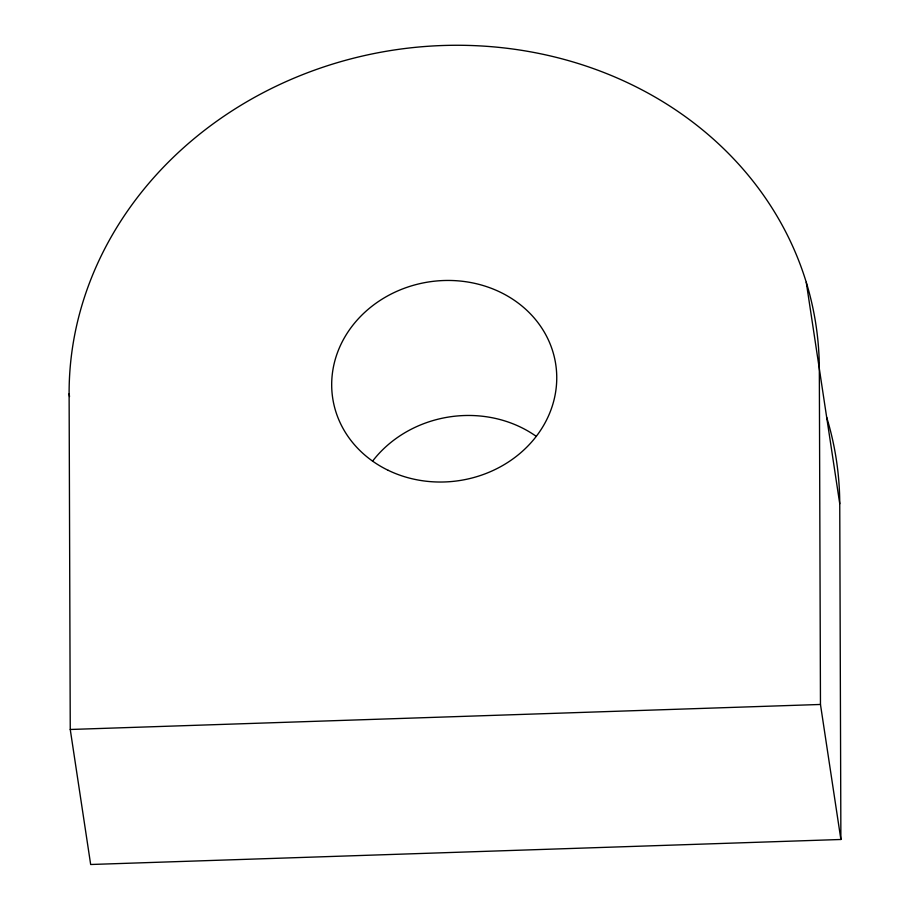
<?xml version="1.0" encoding="UTF-8"?>
<svg xmlns="http://www.w3.org/2000/svg" width="910" height="910" viewBox="0 0 910 910"><rect width="100%" height="100%" fill="white"/><g stroke="black" fill="none" stroke-linecap="round" stroke-linejoin="round"><path stroke-width="1.36" d="M70.252 729.479L820.467 704.465L840.885 839.486L90.67 864.5L70.252 729.479L69.114 393.746A375.978 335.005 -8.6 0 1 443.079 45.5A375.978 335.005 -8.6 0 1 819.33 368.732L820.467 704.465M806.249 282.259L839.748 503.753L840.885 839.486M69.114 393.746L69.535 396.533M372.531 461.211A112.794 100.498 -8.6 0 1 536.354 436.425M826.667 417.28A375.978 335.005 -8.6 0 1 839.748 503.753M388.251 470.345A112.794 100.498 -8.6 0 0 556.749 377.491A112.794 100.498 -8.6 0 0 387.66 295.887A112.794 100.498 -8.6 0 0 388.251 470.345"/></g></svg>
